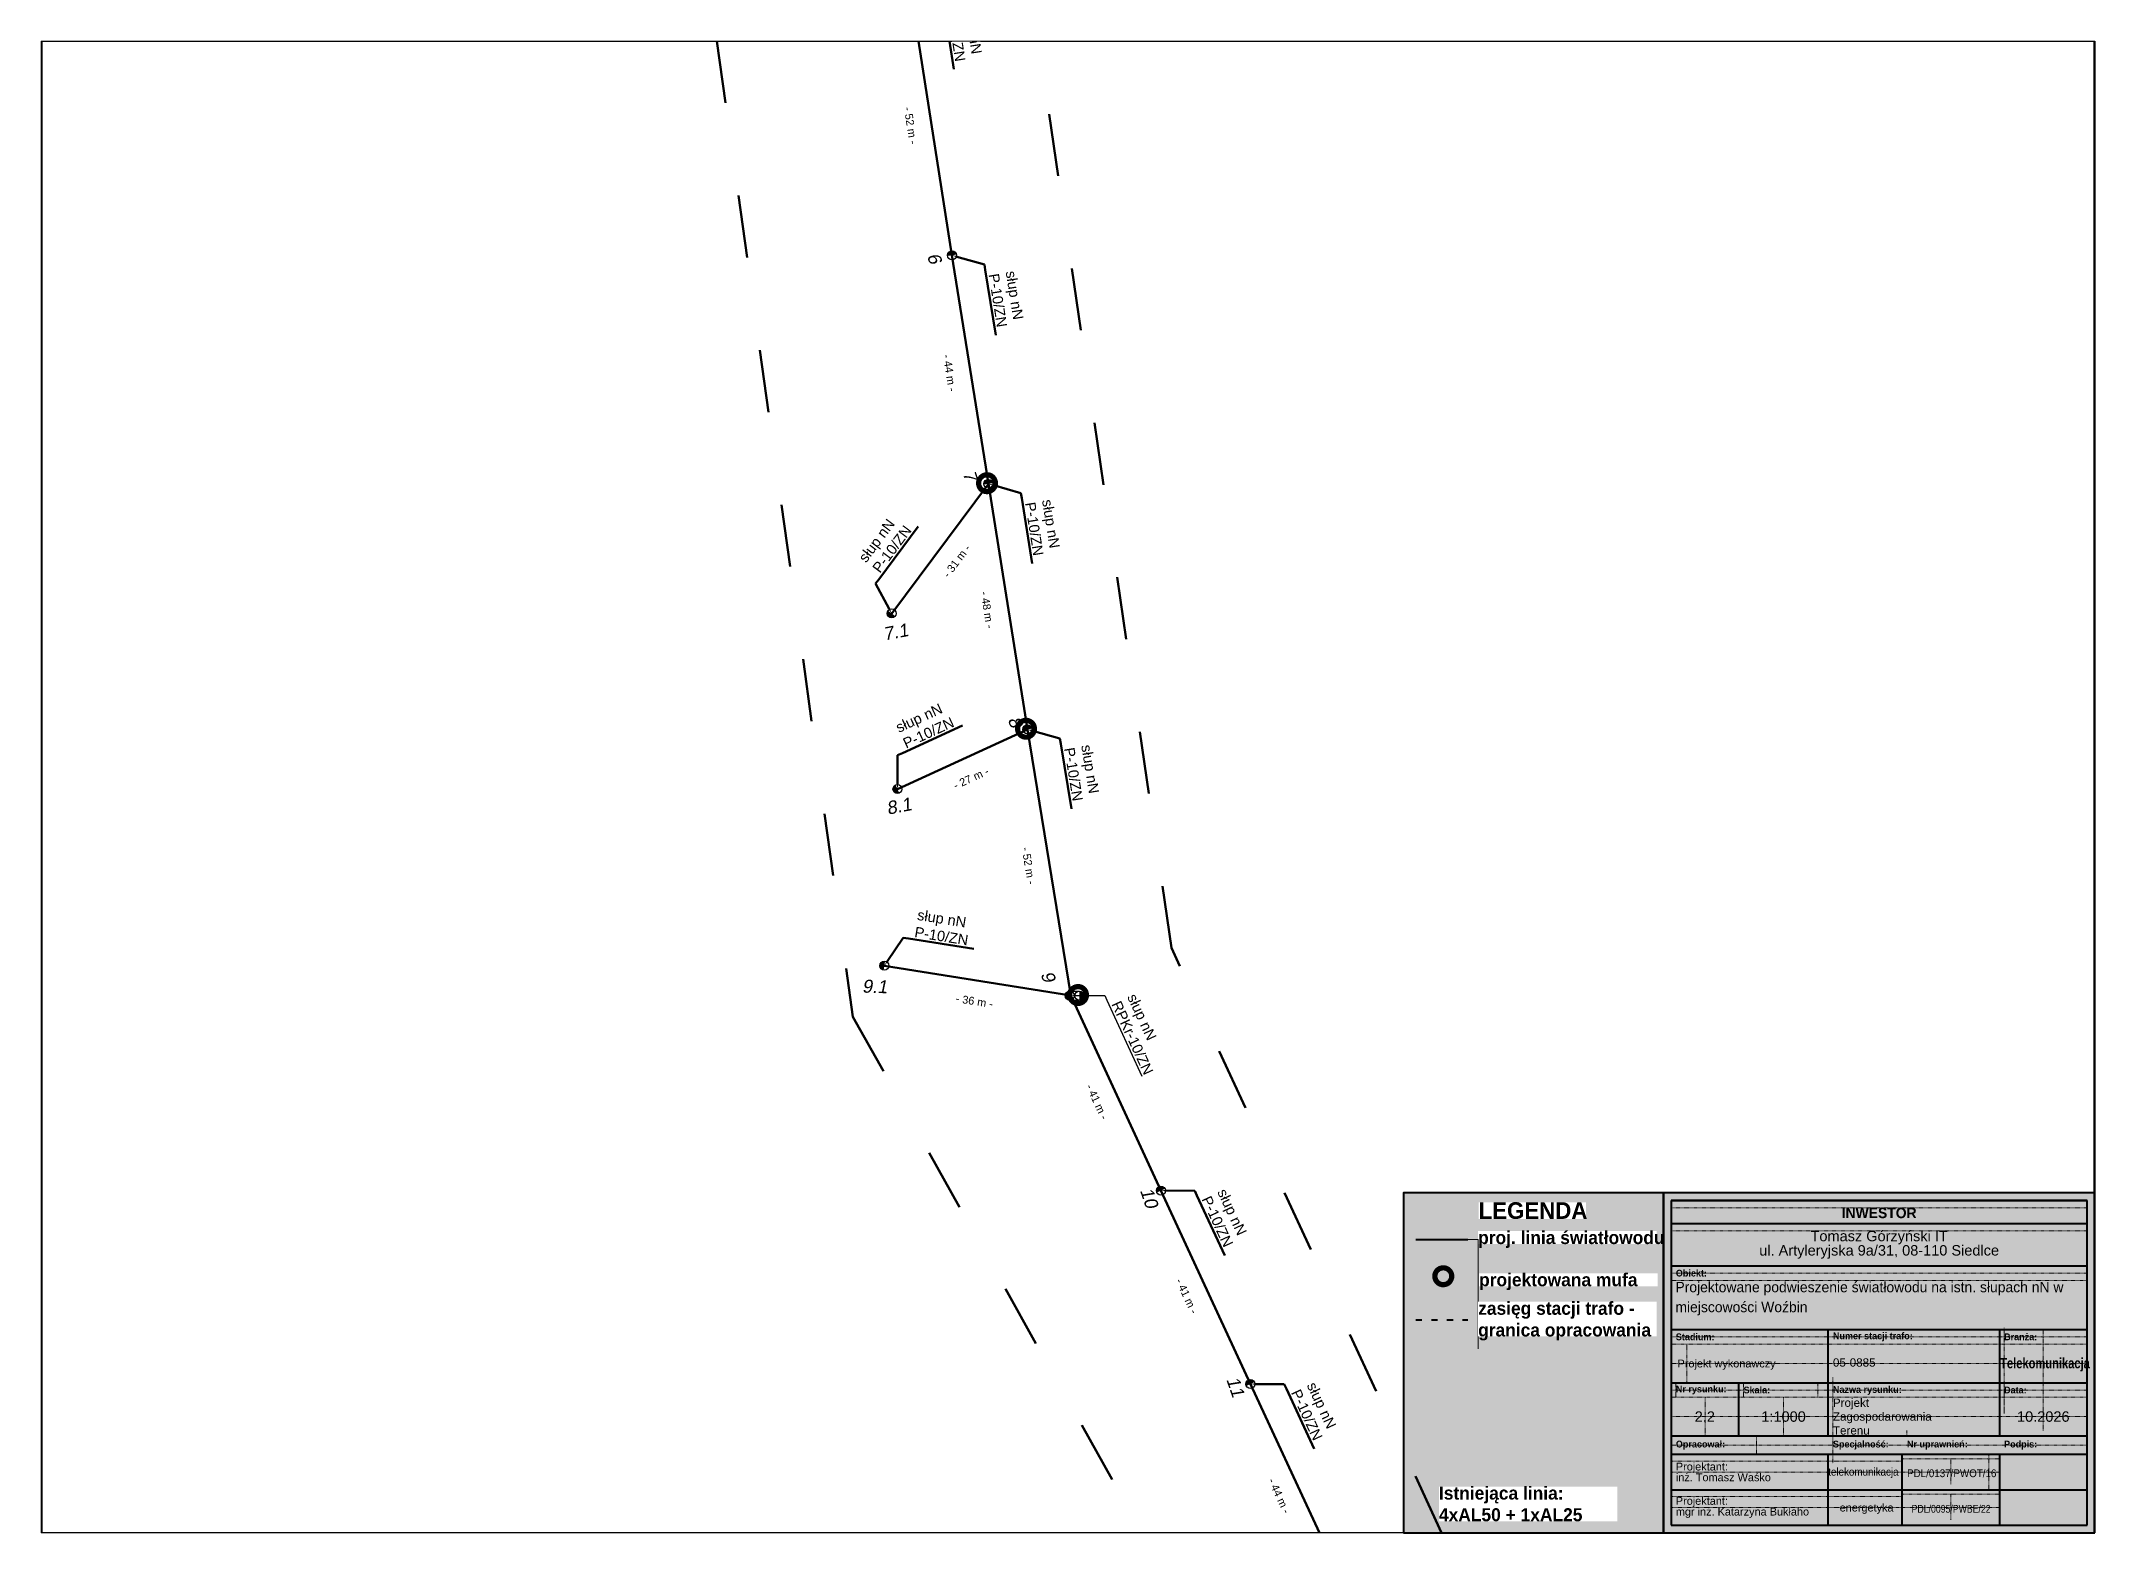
# Paper-space layout '885-2' of a CAD drawing. Header units: metres, sheet in millimetres. Extents: x 0 to 395, y 0 to 287.
# The model-space entities are those that its viewports show. They can reach past a viewport. Long polylines and large blocks are cut down to what shows.
import ezdxf
from ezdxf import colors
from ezdxf.entities.mleader import LeaderData, LeaderLine
from ezdxf.math import Vec2, Vec3

# ---------------------------------------------------------------- set-up
doc = ezdxf.new("R2010")
doc.units = ezdxf.units.M
for name, pattern in [('ACAD_ISO03W100', [30, 12, -18]), ('DGN Style 2', [0.005224, 0.003135, -0.00209]), ('GCAD_ISO03W100', [30, 12, -18])]:
    doc.linetypes.add(name, pattern=pattern)
for name, color, linetype, lineweight in [('!TELE', 30, 'SCARPLINE1A', 50), ('!trafo_05-0885', 6, 'GCAD_ISO03W100', 50), ('@Tabelka', 7, 'Continuous', 13), ('_mm zasięg trafo', 6, 'ACAD_ISO03W100', 35), ('_numery slupow etap 4 cz. 2', 7, 'Continuous', 40), ('_światłowód', 30, 'Continuous', 50)]:
    doc.layers.add(name, color=color, linetype=linetype, lineweight=lineweight)
for name, color, linetype in [('!wymiary', 7, 'Continuous'), ('_MM mufy', 3, 'Continuous'), ('_MM opisy', 7, 'Continuous'), ('_MM slupy', 5, 'Continuous')]:
    doc.layers.add(name, color=color, linetype=linetype)
doc.layers.add('@KonstrTabelki', color=253, linetype='DGN Style 2', lineweight=0, plot=False)
doc.styles.add('LEGENDA', font='arial.ttf')
doc.styles.get("Standard").update_dxf_attribs({"font": 'ARIAL.TTF'})
doc.linetypes.add('SCARPLINE1A', pattern='A,2,[150,AAA.SHX,S=1,R=0,X=0,Y=0],1e-11', length=2)
doc.dimstyles.new('opis linie', dxfattribs={"dimtxt": 1.5, "dimasz": 0.18, "dimexe": 0.18, "dimexo": 0.0625, "dimgap": 2.5, "dimtad": 4, "dimdec": 0, "dimzin": 0, "dimdsep": 46, "dimtxsty": 'Standard', "dimcen": 0.09, "dimse1": 1, "dimse2": 1, "dimsd1": 1, "dimsd2": 1, "dimclrt": 256, "dimadec": 0, "dimazin": 0, "dimtfac": 1, "dimtdec": 0, "dimtofl": 0, "dimtmove": 0, "dimatfit": 3, "dimfxl": 1, "dimtfill": 1, "dimtolj": 1, "dimtzin": 0, "dimarcsym": 0})

# ---------------------------------------------------------------- blocks, each defined once
blk = doc.blocks.new('tabelka')
at = {"true_color": 0xffffff, "transparency": 33554687}
h = blk.add_hatch(color=7, dxfattribs=at)
h.dxf.hatch_style = 1
h.paths.add_polyline_path([(-83, 65.41), (0, 65.41), (0, 0), (-83, 0)])
at = {"layer": '@KonstrTabelki', "lineweight": 0}
for p, q in [((-1.5, 62.52), (-81.5, 62.52)), ((-1.5, 58.08), (-81.5, 58.08)), ((-1.5, 49.94), (-81.5, 49.94)), ((-81.5, 48.55), (-1.5, 48.55)), ((-1.5, 37.69), (-81.5, 37.69)), ((-81.5, 36.3), (-1.5, 36.3)), ((-78.46, 36.3), (-78.46, 28.86)), ((-17.47, 39.44), (-17.47, 22.94)), ((-9.93, 19.68), (-9.93, 39.08)), ((-81.5, 32.58), (-1.5, 32.58)), ((-80.6, 28.86), (-80.6, 26.08)), ((-67.58, 28.86), (-67.58, 26.08)), ((-53.27, 26.08), (-53.27, 28.86)), ((-50.39, 29.9), (-50.39, 18.64)), ((-17.47, 28.86), (-17.47, 22.94)), ((-9.93, 19.68), (-9.93, 28.86)), ((-1.5, 27.47), (-81.5, 27.47)), ((-81.5, 26.08), (-1.5, 26.08)), ((-74.99, 18.64), (-74.99, 26.08)), ((-59.88, 18.64), (-59.88, 26.08)), ((-1.5, 27.47), (-18.36, 27.47)), ((-1.5, 22.36), (-81.5, 22.36)), ((-1.5, 22.36), (-18.36, 22.36)), ((-81.5, 16.88), (-1.5, 16.88)), ((-65.11, 18.64), (-65.11, 15.11)), ((-50.39, 18.64), (-50.39, 13.41)), ((-36.15, 19.68), (-36.15, 18.64)), ((-37.05, 13.77), (-81.5, 13.77)), ((-37.05, 14.25), (-18.36, 14.25)), ((-27.71, 14.25), (-27.71, 9.31)), ((-20.43, 15.11), (-20.43, 8.31)), ((-37.05, 11.71), (-81.5, 11.71)), ((-18.36, 11.71), (-37.05, 11.71)), ((-37.05, 6.97), (-81.5, 6.97)), ((-37.05, 4.9), (-81.5, 4.9)), ((-37.05, 7.44), (-18.36, 7.44)), ((-18.36, 4.9), (-37.05, 4.9)), ((-27.71, 7.44), (-27.71, 2.5))]:
    blk.add_line(p, q, dxfattribs=at)
at = {"layer": '@KonstrTabelki'}
for points in [[(-51.29, 28.86), (-51.29, 39.08)], [(-51.29, 18.64), (-51.29, 28.86)]]:
    blk.add_lwpolyline(points, dxfattribs=at)
at = {"layer": '@Tabelka', "lineweight": 40}
for p, q in [((0, 65.41), (-83, 65.41)), ((-83, 65.41), (-83, 0)), ((-81.5, 63.91), (-1.5, 63.91)), ((-1.5, 63.91), (-81.5, 63.91)), ((-81.5, 63.91), (-81.5, 1.5)), ((-1.5, 1.5), (-1.5, 63.91)), ((0, 0), (0, 65.41)), ((-81.5, 59.47), (-1.5, 59.47)), ((-81.5, 51.33), (-1.5, 51.33)), ((-81.5, 39.08), (-1.5, 39.08)), ((-81.5, 39.08), (-18.36, 39.08)), ((-51.29, 28.86), (-51.29, 39.08)), ((-51.29, 28.86), (-51.29, 35.67)), ((-18.36, 39.08), (-18.36, 28.86)), ((-81.5, 28.86), (-18.36, 28.86)), ((-68.48, 18.64), (-68.48, 28.86)), ((-51.29, 18.64), (-51.29, 28.86)), ((-18.36, 28.86), (-1.5, 28.86)), ((-18.36, 28.86), (-18.36, 18.64)), ((-51.29, 18.64), (-51.29, 25.45)), ((-18.36, 25.45), (-18.36, 18.64)), ((-81.5, 18.64), (-1.5, 18.64)), ((-81.5, 18.64), (-1.5, 18.64)), ((-81.5, 15.11), (-1.5, 15.11)), ((-51.29, 1.5), (-51.29, 15.11)), ((-37.05, 1.5), (-37.05, 15.11)), ((-18.36, 15.11), (-18.36, 1.5)), ((-81.5, 8.31), (-1.5, 8.31)), ((-81.5, 8.31), (-1.5, 8.31)), ((-81.5, 1.5), (-1.5, 1.5)), ((-83, 0), (0, 0))]:
    blk.add_line(p, q, dxfattribs=at)
at = {"layer": '@Tabelka'}
for s, insert, char_height, attachment_point, line_spacing_factor in [('{\\fLato Light|b1|i0|c238|p34;INWESTOR}', (-41.5, 62.52), 2, 2, 0.825), ('{\\fLato Light|b1|i0|c238|p34;Obiekt:}', (-80.6, 49.94), 1.3, 4, 0.946154), ('{\\fLato Light|b1|i0|c238|p34;Branża:}', (-17.47, 37.69), 1.3, 4, 0.946154), ('Projekt wykonawczy', (-80.27, 32.34), 1.5, 4, 0.825), ('{\\fLato Light|b1|i0|c238|p34;\\W0.8;Telekomunikacja}', (-9.6, 32.34), 2, 5, 0.76875), ('{\\fLato Light|b1|i0|c238|p34;Nr rysunku:}', (-80.6, 27.47), 1.3, 4, 0.946154), ('{\\fLato Light|b1|i0|c238|p34;Skala:}', (-67.58, 27.47), 1.3, 4, 0.946154), ('{\\fLato Light|b1|i0|c238|p34;Nazwa rysunku:}', (-50.39, 27.38), 1.3, 4, 0.946154), ('{\\fLato Light|b1|i0|c238|p34;Data:}', (-17.47, 27.47), 1.3, 4, 0.946154), ('10.2026', (-9.93, 22.36), 2, 5, 0.825), ('{\\fLato Light|b1|i0|c238|p34;Opracował:}', (-80.6, 16.88), 1.3, 4, 0.946154), ('{\\fLato Light|b1|i0|c238|p34;Specjalność:}', (-50.39, 16.88), 1.3, 4, 0.946154), ('{\\fLato Light|b1|i0|c238|p34;Nr uprawnień:}', (-36.15, 16.88), 1.3, 4, 0.946154), ('{\\fLato Light|b1|i0|c238|p34;Podpis:}', (-17.47, 16.88), 1.3, 4, 0.946154)]:
    blk.add_mtext(s, dxfattribs=dict(at, insert=insert, char_height=char_height, attachment_point=attachment_point, line_spacing_factor=line_spacing_factor))
at = {"layer": '@Tabelka', "insert": (-41.5, 58.08), "char_height": 2, "attachment_point": 2, "line_spacing_factor": 0.825, "style": 'LEGENDA'}
blk.add_mtext('Tomasz Górzyński IT\\Pul. Artyleryjska 9a/31, 08-110 Siedlce', dxfattribs=at)
at = {"layer": '@Tabelka'}
for s, insert, char_height, width, attachment_point, line_spacing_factor in [('{\\fLato Light|b1|i0|c238|p34;Stadium:}', (-80.6, 37.69), 1.3, 8.6456, 4, 0.946154), ('{\\fLato Light|b1|i0|c238|p34;Numer stacji trafo:}', (-50.39, 37.69), 1.3, 16.1141, 4, 0.946154), ('Projektant:\\Pinż. Tomasz Waśko', (-80.6, 11.71), 1.5, 27.9275, 4, 0.825), ('{\\W0.9;telekomunikacja}', (-44.53, 11.53), 1.5, 22.915, 5, 0.825), ('{\\W0.9;PDL/0137/PWOT/16}', (-27.54, 11.46), 1.5, 22.915, 5, 0.825), ('Projektant:\\Pmgr inż. Katarzyna Bukłaho', (-80.6, 4.9), 1.5, 27.9275, 4, 0.825), ('energetyka', (-43.91, 4.64), 1.5, 22.915, 5, 0.825), ('{\\W0.8;PDL/0095/PWBE/22}', (-27.66, 4.62), 1.5, 22.915, 5, 0.825)]:
    blk.add_mtext(s, dxfattribs=dict(at, insert=insert, char_height=char_height, width=width, attachment_point=attachment_point, line_spacing_factor=line_spacing_factor))
blk = doc.blocks.new('mufa')
at = {"layer": '_MM mufy'}
h = blk.add_hatch(color=256, dxfattribs=at)
h.dxf.hatch_style = 1
h.paths.add_polyline_path([(2.15, 0.12, 1), (-2.1, -0.05, 1)])
h.paths.add_polyline_path([(-1.1, -0.01, -1), (1.15, 0.08, -1)], flags=16)
h.paths.add_polyline_path([(-0.83, 0, -1), (0.88, 0.07, -1)], flags=0)
blk = doc.blocks.new('legenda')
at = {"true_color": 0xffffff, "transparency": 33554687}
h = blk.add_hatch(color=7, dxfattribs=at)
h.dxf.hatch_style = 1
h.paths.add_polyline_path([(-50, 65.41), (0, 65.41), (0, 0), (-50, 0)])
at = {"lineweight": 40}
blk.add_lwpolyline([(0, 65.41), (-50, 65.41), (-50, 0)], dxfattribs=at)
at = {"layer": '_mm zasięg trafo', "lineweight": 40, "ltscale": 0.1}
blk.add_lwpolyline([(-47.62, 40.95), (-37.62, 40.95)], dxfattribs=at)
at = {"layer": '_światłowód', "lineweight": 40}
blk.add_lwpolyline([(-47.62, 56.41), (-37.62, 56.41)], dxfattribs=at)
at = {"layer": '_mm zasięg trafo'}
blk.add_blockref('mufa', (-42.35, 49.31), dxfattribs=at)
at = {"layer": '_mm zasięg trafo', "bg_fill": 3, "box_fill_scale": 1, "bg_fill_color": 256, "bg_fill_transparency": 0}
for s, width, heights, insert, char_height, attachment_point in [('{\\fLato Light|b1|i0|c238|p34;\\C7;LEGENDA}', 20.65, [-3.27], (-35.53, 63.58), 3.2, 1), ('\\pxt4;{\\fLato Light|b1|i0|c238|p34;\\C7;proj. linia światłowodu}', 34.3358, [-3.2], (-35.62, 56.41), 2.5, 4)]:
    blk.add_mtext_dynamic_manual_height_columns(s, width=width, gutter_width=1, heights=heights, dxfattribs=dict(at, insert=insert, char_height=char_height, attachment_point=attachment_point))
at = {"layer": 'Defpoints', "color": 252, "lineweight": 0, "true_color": 0x939598}
blk.add_lwpolyline([(-37.62, 56.41), (-35.62, 56.41), (-35.62, 35.41)], dxfattribs=at)
at = {"layer": '_mm zasięg trafo', "char_height": 2.5, "attachment_point": 4, "bg_fill": 3, "box_fill_scale": 1, "bg_fill_color": 256, "bg_fill_transparency": 0}
for s, heights, insert in [('\\pxt4;{\\fLato Light|b1|i0|c238|p34;\\C7;projektowana mufa}', [-3.2], (-35.44, 48.3)), ('\\pxt4;{\\fLato Light|b1|i0|c238|p34;\\C7;zasięg stacji trafo - granica opracowania}', [-7.36], (-35.62, 40.72))]:
    blk.add_mtext_dynamic_manual_height_columns(s, width=34.3358, gutter_width=1, heights=heights, dxfattribs=dict(at, insert=insert))
at = {"lineweight": 40}
blk.add_lwpolyline([(-50, 0), (0, 0), (0, 65.41)], dxfattribs=at)
at = {"layer": '_mm zasięg trafo', "insert": (-43.16, 5.56), "char_height": 2.5, "attachment_point": 4, "bg_fill": 3, "box_fill_scale": 1, "bg_fill_color": 256, "bg_fill_transparency": 0}
blk.add_mtext_dynamic_manual_height_columns('\\pxt4;{\\fLato Light|b1|i0|c238|p34;\\C7;Istniejąca linia:\\P4xAL50 + 1xAL25}', width=34.3358, gutter_width=1, heights=[0], dxfattribs=at)
blk = doc.blocks.new('*D88')
at = {"layer": 'Defpoints', "color": 0}
for p in [(7552643.45, 5779593.56), (7552679.21, 5779587.11), (7552679.33, 5779587.85)]:
    blk.add_point(p, dxfattribs=at)
at = {"layer": '!wymiary', "insert": (7552660.76, 5779586.74), "char_height": 1.5, "attachment_point": 5, "rotation": 350.9556, "bg_fill": 3, "box_fill_scale": 1.1, "bg_fill_color": 9, "bg_fill_true_color": 13158600, "bg_fill_transparency": 0}
blk.add_mtext('\\A1;- 36 m -', dxfattribs=at)
blk = doc.blocks.new('*D89')
at = {"layer": 'Defpoints', "color": 0}
for p in [(7552670.96, 5779639), (7552671.27, 5779638.32), (7552645.97, 5779627.52)]:
    blk.add_point(p, dxfattribs=at)
at = {"layer": '!wymiary', "insert": (7552660.13, 5779629.62), "char_height": 1.5, "attachment_point": 5, "rotation": 24.6881, "bg_fill": 3, "box_fill_scale": 1.1, "bg_fill_color": 9, "bg_fill_true_color": 13158600, "bg_fill_transparency": 0}
blk.add_mtext('\\A1;- 27 m -', dxfattribs=at)
blk = doc.blocks.new('*D90')
at = {"layer": 'Defpoints', "color": 0}
for p in [(7552663.45, 5779686.22), (7552664.05, 5779685.77), (7552644.86, 5779661.3)]:
    blk.add_point(p, dxfattribs=at)
at = {"layer": '!wymiary', "insert": (7552657.37, 5779671.36), "char_height": 1.5, "attachment_point": 5, "rotation": 53.2728, "bg_fill": 3, "box_fill_scale": 1.1, "bg_fill_color": 9, "bg_fill_true_color": 13158600, "bg_fill_transparency": 0}
blk.add_mtext('\\A1;- 31 m -', dxfattribs=at)
blk = doc.blocks.new('*D219')
at = {"layer": 'Defpoints', "color": 0}
for p in [(7552648.47, 5779781.27), (7552655.71, 5779730.05), (7552656.45, 5779730.16)]:
    blk.add_point(p, dxfattribs=at)
at = {"layer": '!wymiary', "insert": (7552648.49, 5779755.09), "char_height": 1.5, "attachment_point": 5, "rotation": 278.8818, "bg_fill": 3, "box_fill_scale": 1.1, "bg_fill_color": 9, "bg_fill_true_color": 13158600, "bg_fill_transparency": 0}
blk.add_mtext('\\A1;- 52 m -', dxfattribs=at)
blk = doc.blocks.new('*D220')
at = {"layer": 'Defpoints', "color": 0}
for p in [(7552656.45, 5779730.16), (7552662.71, 5779686.1), (7552663.45, 5779686.22)]:
    blk.add_point(p, dxfattribs=at)
at = {"layer": '!wymiary', "insert": (7552656, 5779707.56), "char_height": 1.5, "attachment_point": 5, "rotation": 279.0495, "bg_fill": 3, "box_fill_scale": 1.1, "bg_fill_color": 9, "bg_fill_true_color": 13158600, "bg_fill_transparency": 0}
blk.add_mtext('\\A1;- 44 m -', dxfattribs=at)
blk = doc.blocks.new('*D221')
at = {"layer": 'Defpoints', "color": 0}
for p in [(7552663.45, 5779686.22), (7552670.22, 5779638.89), (7552670.96, 5779639)]:
    blk.add_point(p, dxfattribs=at)
at = {"layer": '!wymiary', "insert": (7552663.24, 5779661.98), "char_height": 1.5, "attachment_point": 5, "rotation": 279.0324, "bg_fill": 3, "box_fill_scale": 1.1, "bg_fill_color": 9, "bg_fill_true_color": 13158600, "bg_fill_transparency": 0}
blk.add_mtext('\\A1;- 48 m -', dxfattribs=at)
blk = doc.blocks.new('*D222')
at = {"layer": 'Defpoints', "color": 0}
for p in [(7552670.96, 5779639), (7552678.59, 5779587.73), (7552679.33, 5779587.85)]:
    blk.add_point(p, dxfattribs=at)
at = {"layer": '!wymiary', "insert": (7552671.18, 5779612.78), "char_height": 1.5, "attachment_point": 5, "rotation": 279.2973, "bg_fill": 3, "box_fill_scale": 1.1, "bg_fill_color": 9, "bg_fill_true_color": 13158600, "bg_fill_transparency": 0}
blk.add_mtext('\\A1;- 52 m -', dxfattribs=at)
blk = doc.blocks.new('*D223')
at = {"layer": 'Defpoints', "color": 0}
for p in [(7552679.33, 5779587.85), (7552695.96, 5779550.01), (7552696.64, 5779550.32)]:
    blk.add_point(p, dxfattribs=at)
at = {"layer": '!wymiary', "insert": (7552684.35, 5779567.41), "char_height": 1.5, "attachment_point": 5, "rotation": 294.7591, "bg_fill": 3, "box_fill_scale": 1.1, "bg_fill_color": 9, "bg_fill_true_color": 13158600, "bg_fill_transparency": 0}
blk.add_mtext('\\A1;- 41 m -', dxfattribs=at)
blk = doc.blocks.new('*D224')
at = {"layer": 'Defpoints', "color": 0}
for p in [(7552696.64, 5779550.32), (7552713.17, 5779512.82), (7552713.85, 5779513.14)]:
    blk.add_point(p, dxfattribs=at)
at = {"layer": '!wymiary', "insert": (7552701.61, 5779530.05), "char_height": 1.5, "attachment_point": 5, "rotation": 294.8375, "bg_fill": 3, "box_fill_scale": 1.1, "bg_fill_color": 9, "bg_fill_true_color": 13158600, "bg_fill_transparency": 0}
blk.add_mtext('\\A1;- 41 m -', dxfattribs=at)
blk = doc.blocks.new('*D225')
at = {"layer": 'Defpoints', "color": 0}
for p in [(7552713.85, 5779513.14), (7552731.54, 5779473.18), (7552732.22, 5779473.5)]:
    blk.add_point(p, dxfattribs=at)
at = {"layer": '!wymiary', "insert": (7552719.4, 5779491.64), "char_height": 1.5, "attachment_point": 5, "rotation": 294.8645, "bg_fill": 3, "box_fill_scale": 1.1, "bg_fill_color": 9, "bg_fill_true_color": 13158600, "bg_fill_transparency": 0}
blk.add_mtext('\\A1;- 44 m -', dxfattribs=at)
blk = doc.blocks.new('ZN')
at = {"layer": '_MM slupy', "transparency": 33554687}
h = blk.add_hatch(color=256, dxfattribs=at)
h.dxf.hatch_style = 1
h.paths.add_polyline_path([(0, -0.86), (0, 0.86, 1)])
at = {"layer": '_MM slupy'}
blk.add_circle((0, 0), 0.857, dxfattribs=at)
blk = doc.blocks.new('R')
at = {"layer": '_MM slupy', "transparency": 33554687}
h = blk.add_hatch(color=256, dxfattribs=at)
h.dxf.hatch_style = 1
h.paths.add_polyline_path([(-0.93, -0.86), (-0.93, 0.86, 1)])
h = blk.add_hatch(color=256, dxfattribs=at)
h.dxf.hatch_style = 1
h.paths.add_polyline_path([(0.93, 0.86), (0.93, -0.86, 1)])
at = {"layer": '_MM slupy'}
for points in [[(-0.93, 0.86), (0.93, 0.86)], [(-0.93, -0.86), (0.93, -0.86)]]:
    blk.add_lwpolyline(points, dxfattribs=at)
for centre in [(-0.93, 0), (0.93, 0)]:
    blk.add_circle(centre, 0.857, dxfattribs=at)
blk = doc.blocks.new('q')
at = {"layer": '_MM slupy'}
blk.add_blockref('ZN', (0, 0), dxfattribs=at)
at = {"layer": '_MM opisy'}
ml = blk.add_multileader_mtext('Standard', dxfattribs=at)
ml.set_content('\\pxql;słup nN\\PP-10/ZN', color=256)
ml.set_leader_properties()
ml.build(insert=Vec2(0, 0))
ml.multileader.update_dxf_attribs({"has_text_frame": 1, "text_left_attachment_type": 5, "text_right_attachment_type": 5, "dogleg_length": 1, "arrow_head_size": 1})
ctx = ml.context
ctx.base_point, ctx.char_height, ctx.arrow_head_size, ctx.landing_gap_size, ctx.plane_origin = Vec3(3.75, 5.9), 2, 1, 1, Vec3(1.72, -1.42)
ctx.left_attachment, ctx.right_attachment = 5, 5
notes = []
notes.append((ctx, [(0, (1, 1, 0), (2.75, 5.9), (1, 0), 1, [(0, [(0, 0), (2.75, 5.9)], 0, [])])]))
ctx.mtext.insert, ctx.mtext.flow_direction = Vec3(4.75, 11.7), 5
ctx.mtext.has_bg_fill, ctx.mtext.bg_color, ctx.mtext.bg_scale_factor, ctx.mtext.bg_transparency, ctx.mtext.use_window_bg_color = 1, -1023410175, 1, 0, 1
for ctx, leaders in notes:
    for number, flags, end, landing, length, lines in leaders:
        leader = LeaderData()
        leader.index, (leader.has_last_leader_line, leader.has_dogleg_vector, leader.attachment_direction) = number, flags
        leader.last_leader_point, leader.dogleg_vector, leader.dogleg_length = Vec3(end), Vec3(landing), length
        for number, points, colour, breaks in lines:
            line = LeaderLine()
            line.index, line.vertices, line.color, line.breaks = number, Vec3.list(points), colors.encode_raw_color(colour), breaks
            leader.lines.append(line)
        ctx.leaders.append(leader)

msp = doc.modelspace()

# ---------------------------------------------------------------- linework, layer by layer
at = {"layer": '!TELE'}
for points in [[(7552619.45, 5779963.61), (7552625.97, 5779922.81), (7552632.97, 5779878.18), (7552640.28, 5779831.76), (7552648.47, 5779781.27), (7552656.45, 5779730.16), (7552663.45, 5779686.22), (7552670.96, 5779639), (7552679.33, 5779587.85), (7552696.64, 5779550.32), (7552713.85, 5779513.14), (7552732.22, 5779473.5), (7552751.31, 5779432.34), (7552772.75, 5779383.45), (7552780.8, 5779332.63), (7552778.56, 5779287.1), (7552776.47, 5779245.46), (7552773.61, 5779207.27), (7552725.29, 5779205.83), (7552692.72, 5779216.41)], [(7552644.86, 5779661.3), (7552663.45, 5779686.22)], [(7552645.97, 5779627.52), (7552670.96, 5779639)], [(7552643.45, 5779593.56), (7552679.33, 5779587.85)]]:
    msp.add_lwpolyline(points, dxfattribs=at)

# ---------------------------------------------------------------- next in the draw order: dimensions: what is measured, and where the dimension line sits
at = {"layer": '!wymiary'}
for p1, p2, picture, middle in [((7552648.47, 5779781.27), (7552656.45, 5779730.16), '*D219', (7552648.49, 5779755.09)), ((7552644.86, 5779661.3), (7552663.45, 5779686.22), '*D90', (7552657.37, 5779671.36)), ((7552645.97, 5779627.519), (7552670.956, 5779639.005), '*D89', (7552660.135, 5779629.6248)), ((7552643.45, 5779593.56), (7552679.33, 5779587.85), '*D88', (7552660.76, 5779586.74))]:
    dim = msp.add_aligned_dim(p1=p1, p2=p2, distance=-0.75, dimstyle='opis linie', override={"dimpost": '- <> m -'}, dxfattribs=at)
    dim.commit()
    dim.dimension.update_dxf_attribs({"geometry": picture, "text_midpoint": middle})

# ---------------------------------------------------------------- next in the draw order: block references
at = {"layer": '!TELE'}
for p, rotation in [((7552648.47, 5779781.27), 278.8817535883789), ((7552644.86, 5779661.3), 53.27275082474186), ((7552643.45, 5779593.56), 350.9556322517931)]:
    msp.add_blockref('q', p, dxfattribs=dict(at, rotation=rotation))

# ---------------------------------------------------------------- next in the draw order: dimensions: what is measured, and where the dimension line sits
at = {"layer": '!wymiary'}
dim = msp.add_aligned_dim(p1=(7552656.45, 5779730.16), p2=(7552663.45, 5779686.22), distance=-0.75, dimstyle='opis linie', override={"dimpost": '- <> m -'}, dxfattribs=at)
dim.commit()
dim.dimension.update_dxf_attribs({"geometry": '*D220', "text_midpoint": (7552656, 5779707.56)})

# ---------------------------------------------------------------- next in the draw order: block references
at = {"layer": '!TELE', "rotation": 279.0495401243823}
msp.add_blockref('q', (7552656.45, 5779730.16), dxfattribs=at)

# ---------------------------------------------------------------- next in the draw order: texts
at = {"layer": '_numery slupow etap 4 cz. 2', "oblique": 10}
for s, rotation, p in [('7.1', 10.7192, (7552643.49, 5779656.08)), ('9.1', 358.3676, (7552639.14, 5779588.4))]:
    msp.add_text(s, height=2.5, rotation=rotation, dxfattribs=at).set_placement(p)

# ---------------------------------------------------------------- next in the draw order: dimensions: what is measured, and where the dimension line sits
at = {"layer": '!wymiary'}
dim = msp.add_aligned_dim(p1=(7552663.45, 5779686.22), p2=(7552670.96, 5779639), distance=-0.75, dimstyle='opis linie', override={"dimpost": '- <> m -'}, dxfattribs=at)
dim.commit()
dim.dimension.update_dxf_attribs({"geometry": '*D221', "text_midpoint": (7552663.24, 5779661.98)})

# ---------------------------------------------------------------- next in the draw order: block references
at = {"layer": '!TELE'}
for p, rotation in [((7552663.45, 5779686.22), 279.0323808976869), ((7552645.97, 5779627.52), 24.68812027268361)]:
    msp.add_blockref('q', p, dxfattribs=dict(at, rotation=rotation))

# ---------------------------------------------------------------- next in the draw order: texts
at = {"layer": '_numery slupow etap 4 cz. 2', "oblique": 10}
msp.add_text('6', height=2.5, rotation=289.0631, dxfattribs=at).set_placement((7552651.61, 5779730.1))

# ---------------------------------------------------------------- next in the draw order: dimensions: what is measured, and where the dimension line sits
at = {"layer": '!wymiary'}
dim = msp.add_aligned_dim(p1=(7552670.96, 5779639), p2=(7552679.33, 5779587.85), distance=-0.75, dimstyle='opis linie', override={"dimpost": '- <> m -'}, dxfattribs=at)
dim.commit()
dim.dimension.update_dxf_attribs({"geometry": '*D222', "text_midpoint": (7552671.18, 5779612.78)})

# ---------------------------------------------------------------- next in the draw order: block references
at = {"layer": '!TELE', "rotation": 279.297334484351}
msp.add_blockref('q', (7552670.96, 5779639), dxfattribs=at)
at = {"color": 5, "lineweight": 70}
msp.add_blockref('mufa', (7552663.17, 5779686.3), dxfattribs=at)

# ---------------------------------------------------------------- next in the draw order: texts
at = {"layer": '_numery slupow etap 4 cz. 2', "oblique": 10}
for s, rotation, p in [('7', 289.0631, (7552658.48, 5779688.25)), ('8.1', 10.7192, (7552644.12, 5779622.6)), ('9', 289.0631, (7552673.48, 5779591.99))]:
    msp.add_text(s, height=2.5, rotation=rotation, dxfattribs=at).set_placement(p)

# ---------------------------------------------------------------- next in the draw order: dimensions: what is measured, and where the dimension line sits
at = {"layer": '!wymiary'}
dim = msp.add_aligned_dim(p1=(7552679.33, 5779587.85), p2=(7552696.64, 5779550.32), distance=-0.75, dimstyle='opis linie', override={"dimpost": '- <> m -'}, dxfattribs=at)
dim.commit()
dim.dimension.update_dxf_attribs({"geometry": '*D223', "text_midpoint": (7552684.35, 5779567.41)})

# ---------------------------------------------------------------- next in the draw order: block references
at = {"color": 5, "lineweight": 70}
msp.add_blockref('mufa', (7552670.67, 5779639.09), dxfattribs=at)

# ---------------------------------------------------------------- next in the draw order: texts
at = {"layer": '_numery slupow etap 4 cz. 2', "oblique": 10}
msp.add_text('8', height=2.5, rotation=289.0631, dxfattribs=at).set_placement((7552667.17, 5779640.95))

# ---------------------------------------------------------------- next in the draw order: dimensions: what is measured, and where the dimension line sits
at = {"layer": '!wymiary'}
dim = msp.add_aligned_dim(p1=(7552696.64, 5779550.32), p2=(7552713.85, 5779513.14), distance=-0.75, dimstyle='opis linie', override={"dimpost": '- <> m -'}, dxfattribs=at)
dim.commit()
dim.dimension.update_dxf_attribs({"geometry": '*D224', "text_midpoint": (7552701.61, 5779530.05)})

# ---------------------------------------------------------------- next in the draw order: leaders
at = {"layer": '_MM opisy'}
ml = msp.add_multileader_mtext('Standard', dxfattribs=at)
ml.set_content('\\pxql;słup nN\\PRPKr-10/ZN', color=256)
ml.set_leader_properties()
ml.build(insert=Vec2(0, 0))
ml.multileader.update_dxf_attribs({"has_text_frame": 1, "text_left_attachment_type": 5, "text_right_attachment_type": 5, "dogleg_length": 1, "arrow_head_size": 1})
ctx = ml.context
ctx.base_point, ctx.char_height, ctx.arrow_head_size, ctx.landing_gap_size, ctx.plane_origin, ctx.plane_x_axis, ctx.plane_y_axis = Vec3(7552686.26, 5779586.91), 2, 1, 1, Vec3(7552678.76, 5779585.69), Vec3(0.418803, -0.908077), Vec3(0.908077, 0.418803)
ctx.left_attachment, ctx.right_attachment = 5, 5
notes = []
notes.append((ctx, [(0, (1, 1, 0), (7552685.84, 5779587.82), (0.418803, -0.908077), 1, [(0, [(7552679.33, 5779587.85), (7552685.84, 5779587.82)], 0, [])])]))
ctx.mtext.insert, ctx.mtext.text_direction, ctx.mtext.flow_direction = Vec3(7552691.92, 5779588.42), Vec3(0.418803, -0.908077), 5
ctx.mtext.has_bg_fill, ctx.mtext.bg_color, ctx.mtext.bg_scale_factor, ctx.mtext.bg_transparency, ctx.mtext.use_window_bg_color = 1, -1023410175, 1, 0, 1
for ctx, leaders in notes:
    for number, flags, end, landing, length, lines in leaders:
        leader = LeaderData()
        leader.index, (leader.has_last_leader_line, leader.has_dogleg_vector, leader.attachment_direction) = number, flags
        leader.last_leader_point, leader.dogleg_vector, leader.dogleg_length = Vec3(end), Vec3(landing), length
        for number, points, colour, breaks in lines:
            line = LeaderLine()
            line.index, line.vertices, line.color, line.breaks = number, Vec3.list(points), colors.encode_raw_color(colour), breaks
            leader.lines.append(line)
        ctx.leaders.append(leader)

# ---------------------------------------------------------------- next in the draw order: block references
at = {"layer": '!TELE', "rotation": 294.837548289516}
msp.add_blockref('q', (7552696.64, 5779550.32), dxfattribs=at)
msp.add_blockref('R', (7552680.03, 5779587.81))
at = {"color": 5, "lineweight": 70}
msp.add_blockref('mufa', (7552680.67, 5779587.89), dxfattribs=at)

# ---------------------------------------------------------------- next in the draw order: dimensions: what is measured, and where the dimension line sits
at = {"layer": '!wymiary'}
dim = msp.add_aligned_dim(p1=(7552713.85, 5779513.14), p2=(7552732.22, 5779473.5), distance=-0.75, dimstyle='opis linie', override={"dimpost": '- <> m -'}, dxfattribs=at)
dim.commit()
dim.dimension.update_dxf_attribs({"geometry": '*D225', "text_midpoint": (7552719.4, 5779491.64)})

# ---------------------------------------------------------------- next in the draw order: block references
at = {"layer": '!TELE', "rotation": 294.8645382058337}
msp.add_blockref('q', (7552713.85, 5779513.14), dxfattribs=at)

# ---------------------------------------------------------------- next in the draw order: texts
at = {"layer": '_numery slupow etap 4 cz. 2', "oblique": 10}
msp.add_text('10', height=2.5, rotation=289.0631, dxfattribs=at).set_placement((7552692.59, 5779550.37))

# ---------------------------------------------------------------- next in the draw order: linework, layer by layer
at = {"layer": '!trafo_05-0885'}
msp.add_lwpolyline([(7552576.75, 5780018.71), (7552637.39, 5779583.75), (7552759.94, 5779365.15), (7552754.14, 5779226.04), (7552679.62, 5779250.06), (7552668.85, 5779195.41), (7552779.81, 5779157.32), (7552800.51, 5779167.25), (7552803.82, 5779369.29), (7552698.66, 5779597), (7552635.73, 5780025.92)], close=True, dxfattribs=at)

# ---------------------------------------------------------------- next in the draw order: texts
at = {"layer": '_numery slupow etap 4 cz. 2', "oblique": 10}
msp.add_text('11', height=2.5, rotation=289.0631, dxfattribs=at).set_placement((7552709.19, 5779514.03))

psp = doc.layouts.new('885-2')

# ---------------------------------------------------------------- block references
psp.add_blockref('tabelka', (395, 0))

# ---------------------------------------------------------------- texts
at = {"color": 18, "true_color": 0x000000, "insert": (314.32, 48.27), "char_height": 2, "width": 76.9558, "attachment_point": 1, "line_spacing_factor": 0.825, "style": 'LEGENDA'}
psp.add_mtext('\\pxsm1.15,ql;{\\fLato Light|b0|i0|c238|p34;\\C256;Projektowane podwieszenie światłowodu na istn. słupach nN w miejscowości Woźbin}', dxfattribs=at)
at = {"color": 1, "char_height": 1.6, "width": 26.3577, "attachment_point": 4, "style": 'LEGENDA'}
for s, insert in [('{\\C18;\\c0;05-0885}', (344.61, 32.76, 1)), ('{\\C18;\\c0;Projekt Zagospodarowania Terenu}', (344.61, 22.36, 1))]:
    psp.add_mtext(s, dxfattribs=dict(at, insert=insert))
at = {"char_height": 2, "attachment_point": 5, "line_spacing_factor": 0.825, "style": 'LEGENDA'}
for s, insert in [('2.2', (319.97, 22.36)), ('1:1000', (335.12, 22.36))]:
    psp.add_mtext(s, dxfattribs=dict(at, insert=insert))

# ---------------------------------------------------------------- next in the draw order: block references
psp.add_blockref('legenda', (312, 0))

# ---------------------------------------------------------------- next in the draw order: linework, layer by layer
psp.add_lwpolyline([(395, 0), (0.24, 0), (0.24, 286.83), (395, 286.83)], close=True)

# ---------------------------------------------------------------- next in the draw order: viewports
at = {"layer": '0'}
psp.add_viewport(center=(197.38, 143.41), size=(394.76, 286.8295), view_center_point=(7552678.65, 5779627.92), view_height=286.8295, dxfattribs=at)

doc.saveas('drawing.dxf')
